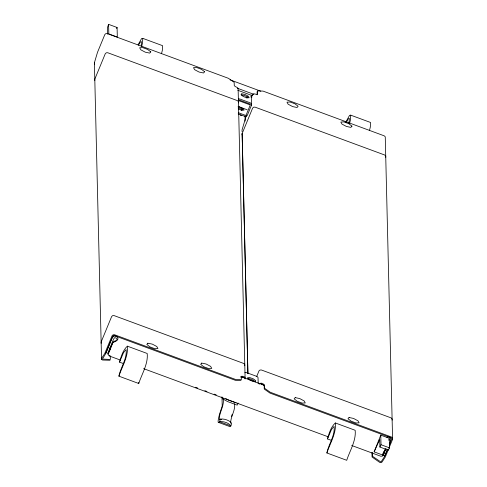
<?xml version="1.0" encoding="UTF-8"?>
<svg xmlns="http://www.w3.org/2000/svg" width="487" height="487" viewBox="0 0 487 487"><rect width="100%" height="100%" fill="white"/><g stroke="black" fill="none" stroke-linecap="round" stroke-linejoin="round"><path stroke-width="0.73" d="M230.643 423.191C230.528 416.434 235.586 410.523 234.57 403.693M388.857 440.339L388.955 438.945M141.254 45.595L141.431 41.669L140.402 42.004L138.454 45.163M241.771 110.439L242.076 109.039M141.68 46.362L142.514 42.947L142.77 38.357L141.595 38.546L138.071 44.767M161.514 53.686L162.348 50.271L162.603 45.681L142.77 38.357M348.905 123.686L349.404 118.463L348.375 118.798L346.427 121.957M349.648 123.162L350.482 119.747L350.737 115.157L349.569 115.34L345.74 122.231M369.481 130.486L370.315 127.07L370.57 122.48L350.737 115.157M246.361 115.364L242.045 129.992L242.082 131.642M94.435 64.387L94.399 62.738L97.51 52.298L104.833 34.534L105.825 33.627L107.195 33.548L228.464 78.328L234.18 82.333L234.253 85.402A3.044 0.883 22.4 0 0 237.108 87.41L238.058 88.348L238.143 89.651L245.119 378.947L245.034 377.644L244.084 376.701A3.044 0.883 22.4 0 0 241.278 376.615L241.351 379.683L235.726 379.507L114.457 334.727L113.087 334.812L112.095 335.713L104.772 353.483L101.533 358.438L101.552 359.436L102.55 360.033L110.032 360.264M231.508 416.446L232.189 414.352M389.655 444.424L390.684 441.106L390.623 438.154L388.62 436.62L387.798 436.589L386.97 437.551M108.589 24.35L108.82 33.938L117.318 37.073L117.087 27.491L108.589 24.35L107.487 27.424L107.651 34.157M116.643 28.563L117.087 27.491M108.351 353.769L112.85 342.854C114.536 341.32 117.16 341.503 118.006 338.867L117.501 336.779L116.667 336.2M119.51 362.133L123.528 352.606L126.121 349.587C127.259 358.809 120.612 367.417 118.907 376.171L138.746 383.5C141.875 373.846 148.316 363.807 147.196 353.483L127.357 346.16C122.919 350.208 121.038 356.648 119.51 362.133L123.759 363.704M118.907 376.171C122.042 366.522 128.483 356.484 127.357 346.16M246.872 98.015L247.402 96.718M251.164 97.668L252.309 94.88L253.301 93.979L254.677 93.894A3.044 0.883 22.4 0 0 257.483 93.985L257.41 90.917L263.035 91.093L384.304 135.873L385.254 136.81L392.601 439.292L388.936 448.18M251.255 95.026L251.499 105.168L247.286 115.395L246.294 116.296L244.918 116.381L238.192 113.897M238.046 403.017L237.175 405.117L227.545 401.556L222.614 398.786L221.822 397.069M256.698 376.463L258.968 370.954L259.961 370.053L261.336 369.968L391.104 417.889L392.053 418.826L392.138 420.129M327.483 438.927L331.501 429.4L334.088 426.381C335.226 435.609 328.579 444.211 326.88 452.971L346.714 460.294C349.849 450.645 356.283 440.607 355.163 430.283L335.33 422.959C330.892 427.008 329.011 433.448 327.483 438.927L331.732 440.498M326.88 452.971C330.016 443.322 336.45 433.284 335.33 422.959M374.132 451.863L379.708 439.554L379.89 447.036L388.389 450.171L389.509 447.863L389.277 438.276L380.779 435.141L374.132 451.863L382.636 455.004L385.333 448.856M380.779 435.141L381.011 444.722L379.89 447.036M382.91 453.726L383.78 451.619M383.512 454.024L385.205 449.927M386.063 448.46L383.251 455.278L382.685 456.002L380.883 456.27L351.669 445.477M387.244 449.915L384.426 456.745L381.187 461.706L380.694 461.859L372.385 456.209L372.299 452.539M389.497 444.448L391.749 438.982L391.231 437.862L269.962 393.082L264.252 389.07L264.179 386.002A3.044 0.883 22.4 0 0 261.318 383.999M387.409 449.885L384.48 456.38M388.376 449.544L385.278 457.062L382.039 462.017L381.065 462.65L379.659 462.358L372.056 457.019L371.946 452.612M383.458 454.712L382.776 455.753M383.64 454.158L384.133 453.105M382.672 455.43L383.232 454.706M255.097 382.045L255.304 381.808L253.015 380.012L249.387 378.673L247.889 378.758M259.285 384.176L260.283 383.275L261.653 383.19A3.044 0.883 22.4 0 1 264.508 385.193L264.581 388.261L270.297 392.272L391.566 437.052L392.516 437.996L392.601 439.292M105.728 353.446L111.937 338.173L113.867 335.963L115.967 336.14M107.432 354.079L113.465 339.36L114.603 337.643L116.454 338.106L117.245 339.494L115.626 340.882L114.074 341.265L112.838 342.282L108.339 353.197L108.248 354.664L109.386 356.015L120.076 359.96M238.466 100.352L239.257 100.024L250.026 103.999L250.367 104.748L246.154 114.975L245.363 115.303L238.636 112.82M238.326 99.031L239.701 98.946L250.464 102.921L251.414 103.865L251.499 105.168M244.924 372.604L246.3 372.518L257.063 376.5L258.013 377.437L258.22 383.811M241.016 380.493L235.398 380.317L114.128 335.537L112.941 336.03L105.618 353.793L102.386 359.089L110.36 359.455L110.275 355.784M241.351 94.886L244.608 95.562L247.895 97.303M238.648 106.598L243.238 108.607L244.072 110.105L241.832 110.232L238.198 108.887M238.204 107.676L242.794 109.685M251.712 380.956L254.969 381.631L255.748 380.731L253.459 378.935L249.831 377.595L247.585 377.717L248.425 379.215L251.055 380.609M230.114 79.862L260.776 91.191M292.517 102.915L290.045 102.002L286.989 102.173L288.127 104.212L292.608 106.586L297.052 107.505L298.111 106.276L294.994 103.828L293.137 103.147M237.376 88.244L253.794 94.308M237.784 90.259L252.765 95.793M250.823 96.657L251.962 97.077M238.593 100.626L249.837 104.778M238.07 106.416L247.201 109.788M240.736 376.585L264.289 385.284M381.011 444.722L389.509 447.863M195.597 387.281L197.734 388.066M204.857 390.702L206.993 391.487M214.122 394.117L216.258 394.908M143.592 368.647L328.153 436.796M236.146 402.871L228.208 399.943L225.743 398.555M221.713 419.654L220.301 419.137L219.296 419.605C219.004 412.367 224.495 406.067 223.216 398.756M218.267 422.308L229.602 426.496A17.952 2.185 -69.7 0 0 230.881 425.9L231.629 423.319A7.609 3.774 16.3 0 0 220.301 419.13L219.546 421.718L230.881 425.9A7.609 3.774 16.3 0 0 219.546 421.718A17.952 2.185 -69.7 0 1 219.722 413.652L222.218 405.988L221.999 396.966M109.374 355.437L109.21 355.808M385.801 157.277L385.716 155.974L384.767 155.036L254.993 107.116L253.624 107.201L252.631 108.102L242.13 133.572L247.913 373.438M238.46 102.873L238.38 101.57L237.425 100.632L107.657 52.712L106.288 52.797L105.289 53.698L94.795 79.162L94.825 80.489M244.803 365.725L244.718 364.422L243.768 363.479L113.995 315.564L112.625 315.643L111.633 316.55L101.138 342.014L101.162 343.341M382.618 454.426L382.636 455.004M257.081 91.72L257.154 94.788M244.985 115.863L245.113 121.123M247.92 373.632L242.13 133.572L242.161 134.899M138.716 382.35L138.746 383.5M110.08 347.706L110.135 349.909M94.399 62.738L101.552 359.436M240.943 377.425A3.044 0.883 22.4 0 1 243.756 377.51M241.649 115.261A17.952 2.185 -69.7 0 1 240.511 114.987M241.168 110.379A17.952 2.185 -69.7 0 1 241.54 108.881M150.781 51.872L149.716 53.101L145.272 52.182L140.798 49.808L139.659 47.769L142.709 47.598L147.658 49.424L150.781 51.872M204.619 71.753L203.554 72.983L199.116 72.058L194.636 69.69L193.497 67.65L196.547 67.48L201.502 69.306L204.619 71.753M241.796 93.808L241.016 94.709L243.305 96.505L246.933 97.85L249.18 97.723L248.34 96.225L245.052 94.484L241.796 93.808M147.871 343.213L146.812 344.437L149.929 346.89L154.878 348.716L157.934 348.546L156.796 346.507L152.315 344.132L147.871 343.213M351.949 126.157L350.89 127.387L346.446 126.462L341.965 124.094L340.827 122.054L343.883 121.884L348.832 123.71L351.949 126.157M201.709 363.095L200.65 364.319L203.767 366.766L208.716 368.598L211.772 368.428L210.634 366.388L206.153 364.014L201.709 363.095M295.207 397.617L294.142 398.841L297.259 401.294L302.214 403.12L305.264 402.95L304.125 400.911L299.645 398.536L295.207 397.617M349.045 417.499L347.98 418.723L351.103 421.17L356.052 423.002L359.108 422.832L357.963 420.792L353.489 418.418L349.045 417.499"/></g></svg>
